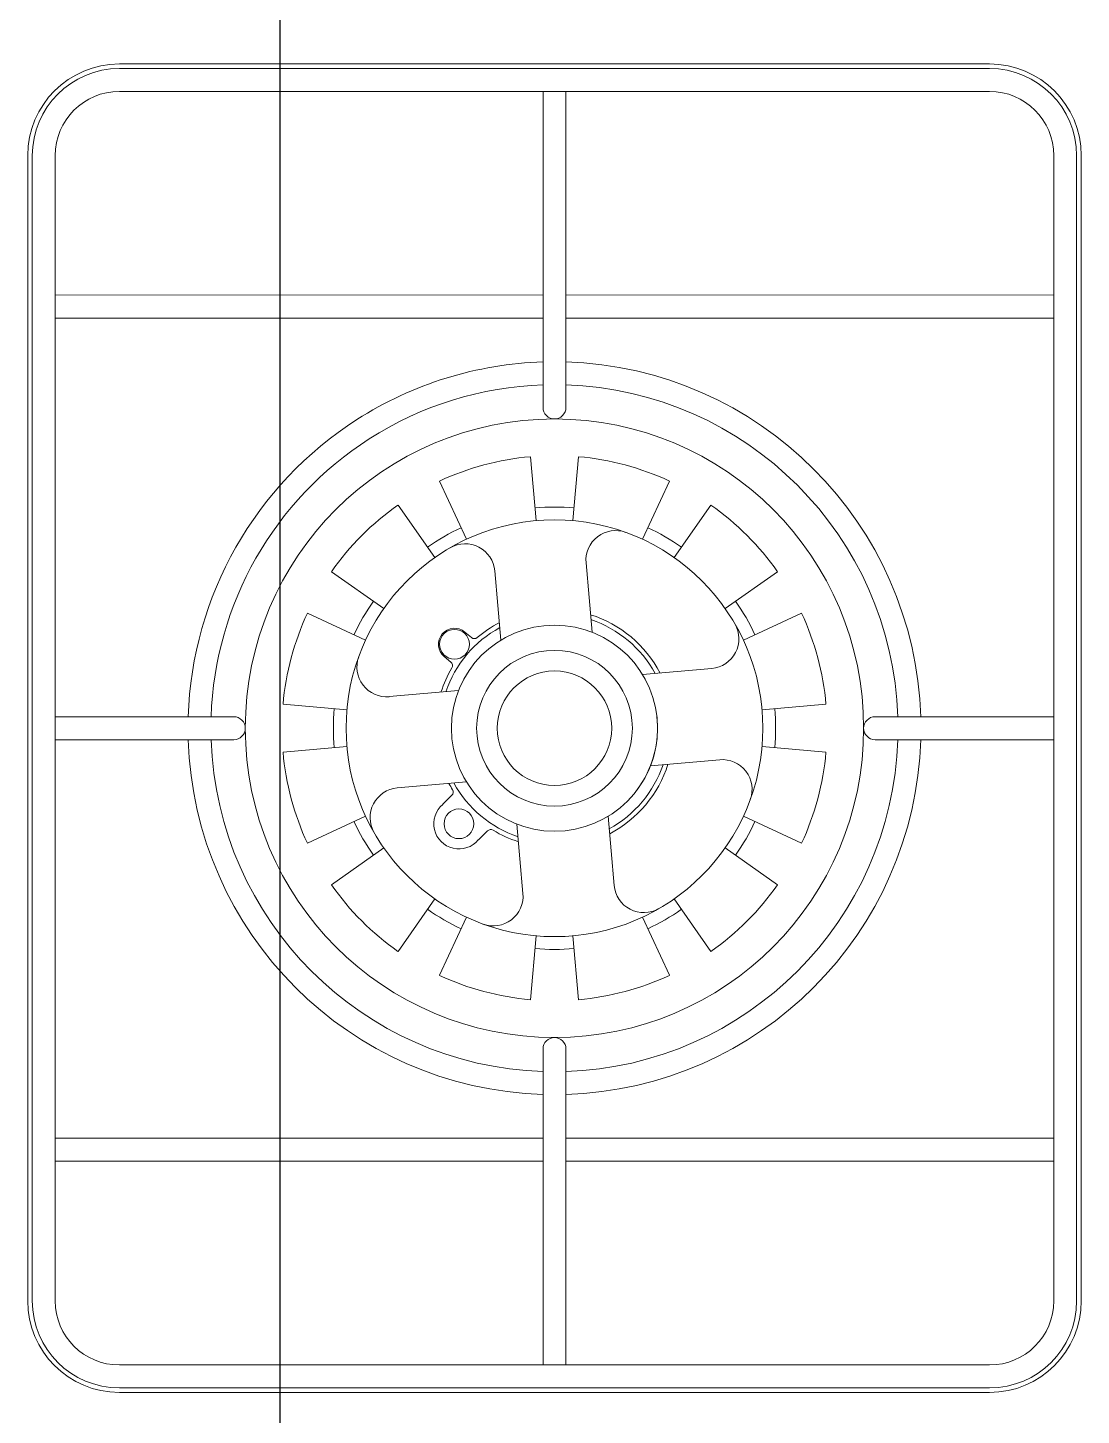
# Model space of a CAD drawing. Header units: millimetres. Extents: x 3104083 to 3173399, y -3165492 to -3044687.
# Drawn here: x 3117037.9 to 3117267.9, y -3094096.9 to -3093794 of the extents above; entities that cross this region are included whole.
import ezdxf

# ---------------------------------------------------------------- set-up
doc = ezdxf.new("R2010")
doc.units = ezdxf.units.MM
doc.header["$LTSCALE"] = 500
doc.header["$MEASUREMENT"] = 0
doc.layers.add('E-立面造型线', color=3, linetype='CONTINUOUS')
doc.layers.add('ZB_厨柜', color=7, linetype='CONTINUOUS')
doc.layers.add('电器', color=85, linetype='CONTINUOUS', lineweight=15)

# ---------------------------------------------------------------- blocks, each defined once
blk = doc.blocks.new('双灶具平面')
at = {"layer": '电器'}
for p, q in [((216495.64, -106001.37), (216305.64, -106001.37)), ((216305.64, -106002.37), (216495.64, -106002.37)), ((216305.64, -106007.37), (216495.64, -106007.37)), ((216398.14, -106076.37), (216398.14, -106007.37)), ((216403.14, -106076.37), (216403.14, -106007.37)), ((216285.64, -106271.37), (216285.64, -106021.37)), ((216286.64, -106146.37), (216286.64, -106021.37)), ((216291.64, -106146.37), (216291.64, -106021.37)), ((216509.64, -106146.37), (216509.64, -106021.37)), ((216514.64, -106146.37), (216514.64, -106021.37)), ((216515.64, -106271.37), (216515.64, -106021.37)), ((216398.14, -106051.76), (216291.64, -106051.87)), ((216509.64, -106051.87), (216403.14, -106051.76)), ((216398.14, -106056.87), (216291.64, -106056.87)), ((216509.64, -106056.87), (216403.14, -106056.87)), ((216396.64, -106101.04), (216395.41, -106087.1)), ((216404.64, -106101.04), (216405.87, -106087.1)), ((216381.45, -106105.11), (216375.54, -106092.42)), ((216419.84, -106105.11), (216425.75, -106092.42)), ((216374.52, -106109.11), (216366.48, -106097.65)), ((216426.77, -106109.11), (216434.81, -106097.65)), ((216363.39, -106120.24), (216351.93, -106112.2)), ((216387.6, -106112.03), (216388.92, -106127.16)), ((216388.92, -106127.16), (216387.6, -106112.03)), ((216407.53, -106110.29), (216408.85, -106125.42)), ((216408.85, -106125.42), (216407.53, -106110.29)), ((216437.9, -106120.24), (216449.36, -106112.2)), ((216359.39, -106127.17), (216346.7, -106121.26)), ((216441.9, -106127.17), (216454.59, -106121.26)), ((216381.06, -106125.37), (216382.5, -106126.57)), ((216376.56, -106130.73), (216378, -106131.93)), ((216419.85, -106134.65), (216434.98, -106133.33)), ((216379.69, -106138.16), (216364.57, -106139.48)), ((216364.57, -106139.48), (216379.69, -106138.16)), ((216355.32, -106142.37), (216341.37, -106141.14)), ((216445.97, -106142.37), (216459.91, -106141.14)), ((216330.64, -106143.87), (216291.64, -106143.87)), ((216470.64, -106143.87), (216509.64, -106143.87)), ((216286.64, -106146.37), (216286.64, -106271.37)), ((216291.64, -106146.37), (216291.64, -106271.37)), ((216330.64, -106148.87), (216291.64, -106148.87)), ((216470.64, -106148.87), (216509.64, -106148.87)), ((216509.64, -106146.37), (216509.64, -106271.37)), ((216514.64, -106146.37), (216514.64, -106271.37)), ((216355.32, -106150.37), (216341.37, -106151.6)), ((216445.97, -106150.37), (216459.91, -106151.6)), ((216421.59, -106154.57), (216436.72, -106153.25)), ((216381.44, -106158.08), (216366.31, -106159.41)), ((216366.31, -106159.41), (216381.44, -106158.08)), ((216378.22, -106161.01), (216376.26, -106162.97)), ((216359.39, -106165.56), (216346.7, -106171.47)), ((216392.44, -106167.32), (216393.76, -106182.44)), ((216393.76, -106182.44), (216392.44, -106167.32)), ((216413.69, -106180.7), (216412.36, -106165.57)), ((216441.9, -106165.56), (216454.59, -106171.47)), ((216386, -106168.79), (216384.04, -106170.75)), ((216363.39, -106172.49), (216351.93, -106180.53)), ((216437.9, -106172.49), (216449.36, -106180.53)), ((216374.52, -106183.62), (216366.48, -106195.08)), ((216426.77, -106183.62), (216434.81, -106195.08)), ((216381.45, -106187.62), (216375.54, -106200.31)), ((216419.84, -106187.62), (216425.75, -106200.31)), ((216396.64, -106191.69), (216395.41, -106205.64)), ((216404.64, -106191.69), (216405.87, -106205.64)), ((216398.14, -106216.37), (216398.14, -106285.37)), ((216403.14, -106216.37), (216403.14, -106285.37)), ((216398.14, -106235.87), (216291.64, -106235.87)), ((216509.64, -106235.87), (216403.14, -106235.87)), ((216398.14, -106240.87), (216291.64, -106240.87)), ((216509.64, -106240.87), (216403.14, -106240.87)), ((216305.64, -106285.37), (216495.64, -106285.37)), ((216305.64, -106290.37), (216495.64, -106290.37)), ((216495.64, -106291.37), (216305.64, -106291.37))]:
    blk.add_line(p, q, dxfattribs=at)
for centre, radius in [((216400.64, -106146.37), 45.5), ((216378.81, -106128.05), 3.25), ((216400.64, -106146.37), 22.5), ((216400.64, -106146.37), 17), ((216400.64, -106146.37), 17), ((216400.64, -106146.37), 12.5), ((216379.78, -106167.23), 3.25)]:
    blk.add_circle(centre, radius, dxfattribs=at)
for centre, radius, start, end in [((216305.64, -106021.37), 20, 90, 180), ((216305.64, -106021.37), 19, 90, 180), ((216495.64, -106021.37), 20, 0, 90), ((216495.64, -106021.37), 19, 0, 90), ((216305.64, -106021.37), 14, 90, 180), ((216495.64, -106021.37), 14, 0, 90), ((216400.64, -106146.37), 80, 91.7908, 122.615), ((216400.64, -106146.37), 80, 1.7908, 88.2092), ((216400.64, -106146.37), 75, 91.9102, 122.615), ((216400.64, -106146.37), 75, 1.9102, 88.0898), ((216400.64, -106076.37), 2.5, 180, 0), ((216400.64, -106146.37), 80, 122.6328, 178.2092), ((216400.64, -106146.37), 67.5, 90, 180), ((216400.64, -106146.37), 67.5, 0, 90), ((216400.64, -106146.37), 75, 122.6328, 178.0898), ((216400.64, -106146.37), 59.5, 95.0435, 114.9565), ((216400.64, -106146.37), 59.5, 65.0435, 84.9565), ((216400.64, -106146.37), 59.5, 125.0435, 144.9565), ((216400.64, -106146.37), 59.5, 35.0435, 54.9565), ((216400.64, -106146.37), 48.28, 84.9565, 95.0435), ((216400.64, -106146.37), 48.28, 114.9565, 125.0435), ((216414, -106109.72), 6.5, 69.971, 185), ((216400.64, -106146.37), 48.28, 54.9565, 65.0435), ((216381.13, -106112.6), 6.5, 5, 120.029), ((216400.64, -106146.37), 48.28, 144.9565, 155.0435), ((216400.64, -106146.37), 48.28, 24.9565, 35.0435), ((216400.64, -106146.37), 59.5, 155.0435, 174.9565), ((216400.64, -106146.37), 26, 27.6179, 72.3801), ((216400.64, -106146.37), 59.5, 5.0435, 24.9565), ((216378.81, -106128.05), 3.5, 50, 230), ((216400.64, -106146.37), 25, 118.5782, 161.4199), ((216400.64, -106146.37), 26, 117.6199, 130.4059), ((216400.64, -106146.37), 25, 28.5762, 71.4218), ((216434.41, -106126.85), 6.5, 275, 30.029), ((216383.14, -106125.81), 1, 230, 310.4059), ((216364, -106133.01), 6.5, 159.971, 275), ((216400.64, -106146.37), 26, 149.5941, 162.3801), ((216377.36, -106132.7), 1, 329.5941, 50), ((216400.64, -106146.37), 48.28, 174.9565, 185.0435), ((216400.64, -106146.37), 48.28, 354.9565, 5.0435), ((216330.64, -106146.37), 2.5, 270, 90), ((216400.64, -106146.37), 22.5, 323.2924, 6.7143), ((216470.64, -106146.37), 2.5, 90, 270), ((216400.64, -106146.37), 80, 181.7908, 268.2092), ((216400.64, -106146.37), 75, 181.9102, 268.0898), ((216400.64, -106146.37), 67.5, 180, 270), ((216400.64, -106146.37), 67.5, 270, 0), ((216400.64, -106146.37), 80, 271.7908, 358.2092), ((216400.64, -106146.37), 75, 271.9102, 358.0898), ((216400.64, -106146.37), 59.5, 185.0435, 204.9565), ((216400.64, -106146.37), 59.5, 335.0435, 354.9565), ((216400.64, -106146.37), 25, 298.5782, 341.4199), ((216400.64, -106146.37), 26, 297.6199, 342.3782), ((216437.28, -106159.72), 6.5, 339.969, 94.998), ((216366.88, -106165.88), 6.5, 95, 210.029), ((216400.64, -106146.37), 26, 207.6179, 211.0697), ((216377.52, -106160.3), 1, 315, 31.0697), ((216400.64, -106146.37), 25, 208.5762, 251.4218), ((216379.78, -106167.23), 5.5, 129.6511, 320.3489), ((216400.64, -106146.37), 48.28, 204.9565, 215.0435), ((216400.64, -106146.37), 48.28, 324.9565, 335.0435), ((216386.71, -106169.49), 1, 58.9303, 135), ((216400.64, -106146.37), 26, 238.9303, 252.3801), ((216400.64, -106146.37), 59.5, 215.0435, 234.9565), ((216387.29, -106183.01), 6.5, 249.971, 5), ((216420.16, -106180.13), 6.5, 185, 300.029), ((216400.64, -106146.37), 59.5, 305.0435, 324.9565), ((216400.64, -106146.37), 48.29, 234.9565, 245.0435), ((216400.64, -106146.37), 48.28, 294.9565, 305.0435), ((216400.64, -106146.37), 48.28, 264.9565, 275.0435), ((216400.64, -106146.37), 59.5, 245.0435, 264.9565), ((216400.64, -106146.37), 59.5, 275.0435, 294.9565), ((216400.64, -106216.37), 2.5, 0, 180), ((216305.64, -106271.37), 20, 180, 270), ((216305.64, -106271.37), 19, 180, 270), ((216305.64, -106271.37), 14, 180, 270), ((216495.64, -106271.37), 20, 270, 0), ((216495.64, -106271.37), 14, 270, 0), ((216495.64, -106271.37), 19, 270, 0)]:
    blk.add_arc(centre, radius, start, end, dxfattribs=at)

msp = doc.modelspace()

# ---------------------------------------------------------------- linework, layer by layer
at = {"layer": 'E-立面造型线', "color": 44}
msp.add_line((3117092.911, -3093701.699), (3117092.911, -3094281.699), dxfattribs=at)

# ---------------------------------------------------------------- block references
at = {"layer": 'ZB_厨柜', "color": 253}
msp.add_blockref('双灶具平面', (2900752.268, -2987800.574), dxfattribs=at)

doc.saveas('drawing.dxf')
